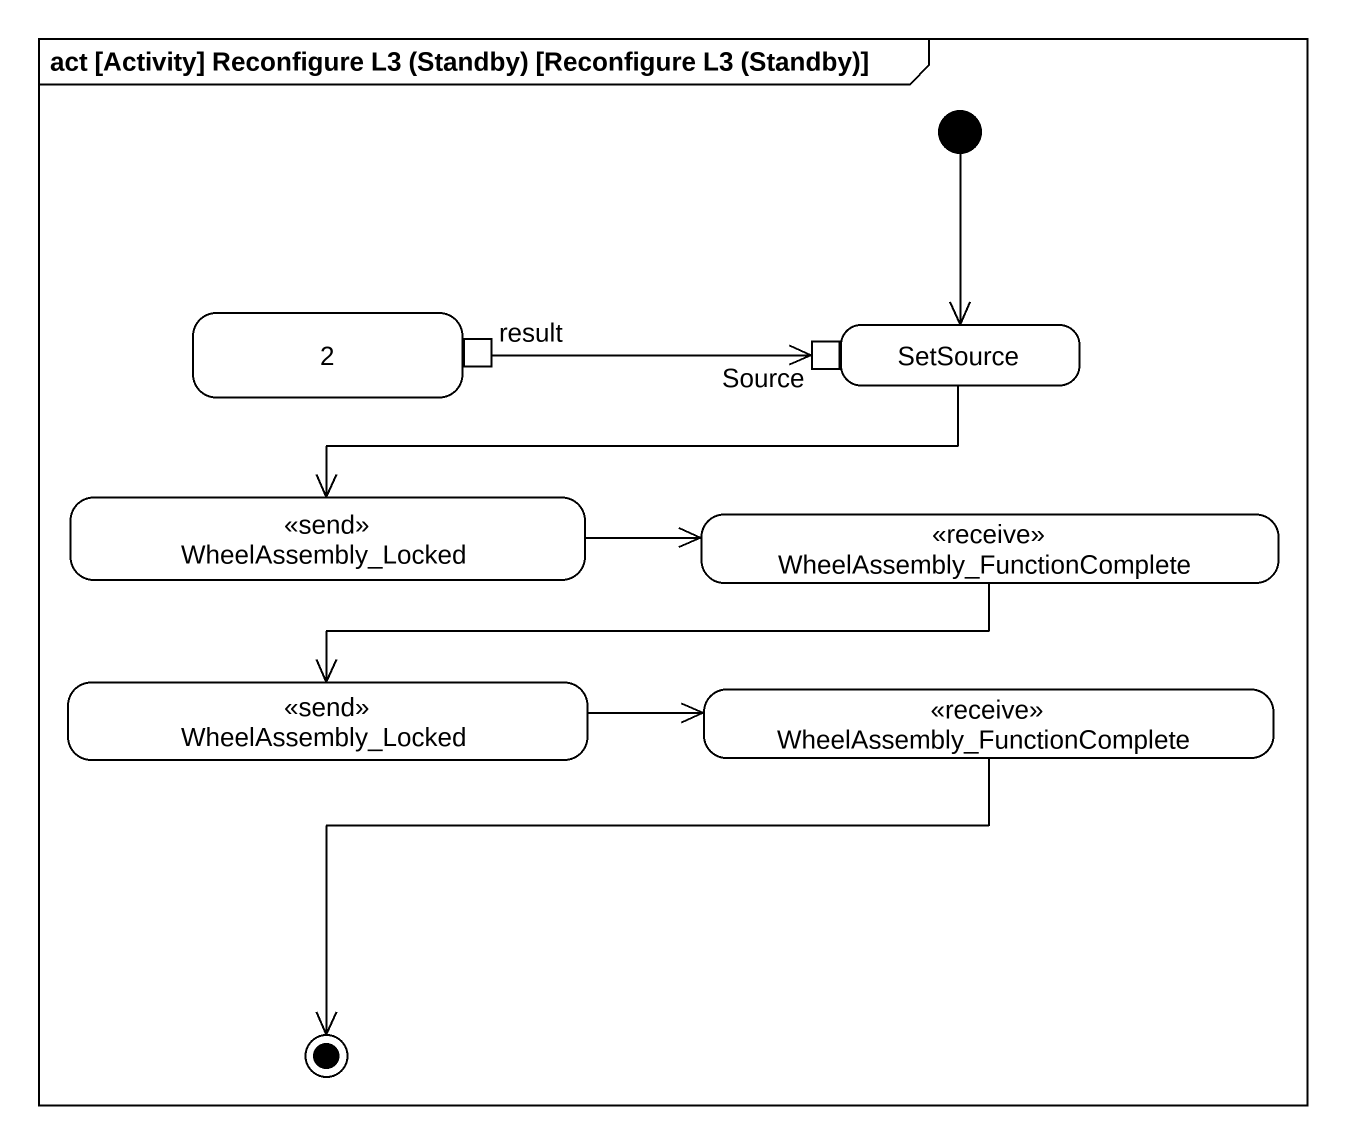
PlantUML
@startuml
mainframe act [Activity] Reconfigure L3 (Standby) [Reconfigure L3 (Standby)]
hide empty description
state "2" as s2 {
  state result <<outputPin>>
}
state SetSource {
  state Source <<inputPin>>
}
state WheelAssembly_Locked <<send>>
state "WheelAssembly_FunctionComplete" as WheelAssembly <<receive>>
state "WheelAssembly_Locked" as WheelAssembly_Locked_2 <<send>>
state "WheelAssembly_FunctionComplete" as WheelAssembly_2 <<receive>>
[*] --> SetSource
result -right-> Source
SetSource -left-> WheelAssembly_Locked
WheelAssembly_Locked -right-> WheelAssembly
WheelAssembly -left-> WheelAssembly_Locked_2
WheelAssembly_Locked_2 -right-> WheelAssembly_2
WheelAssembly_2 -left-> [*]
@enduml
